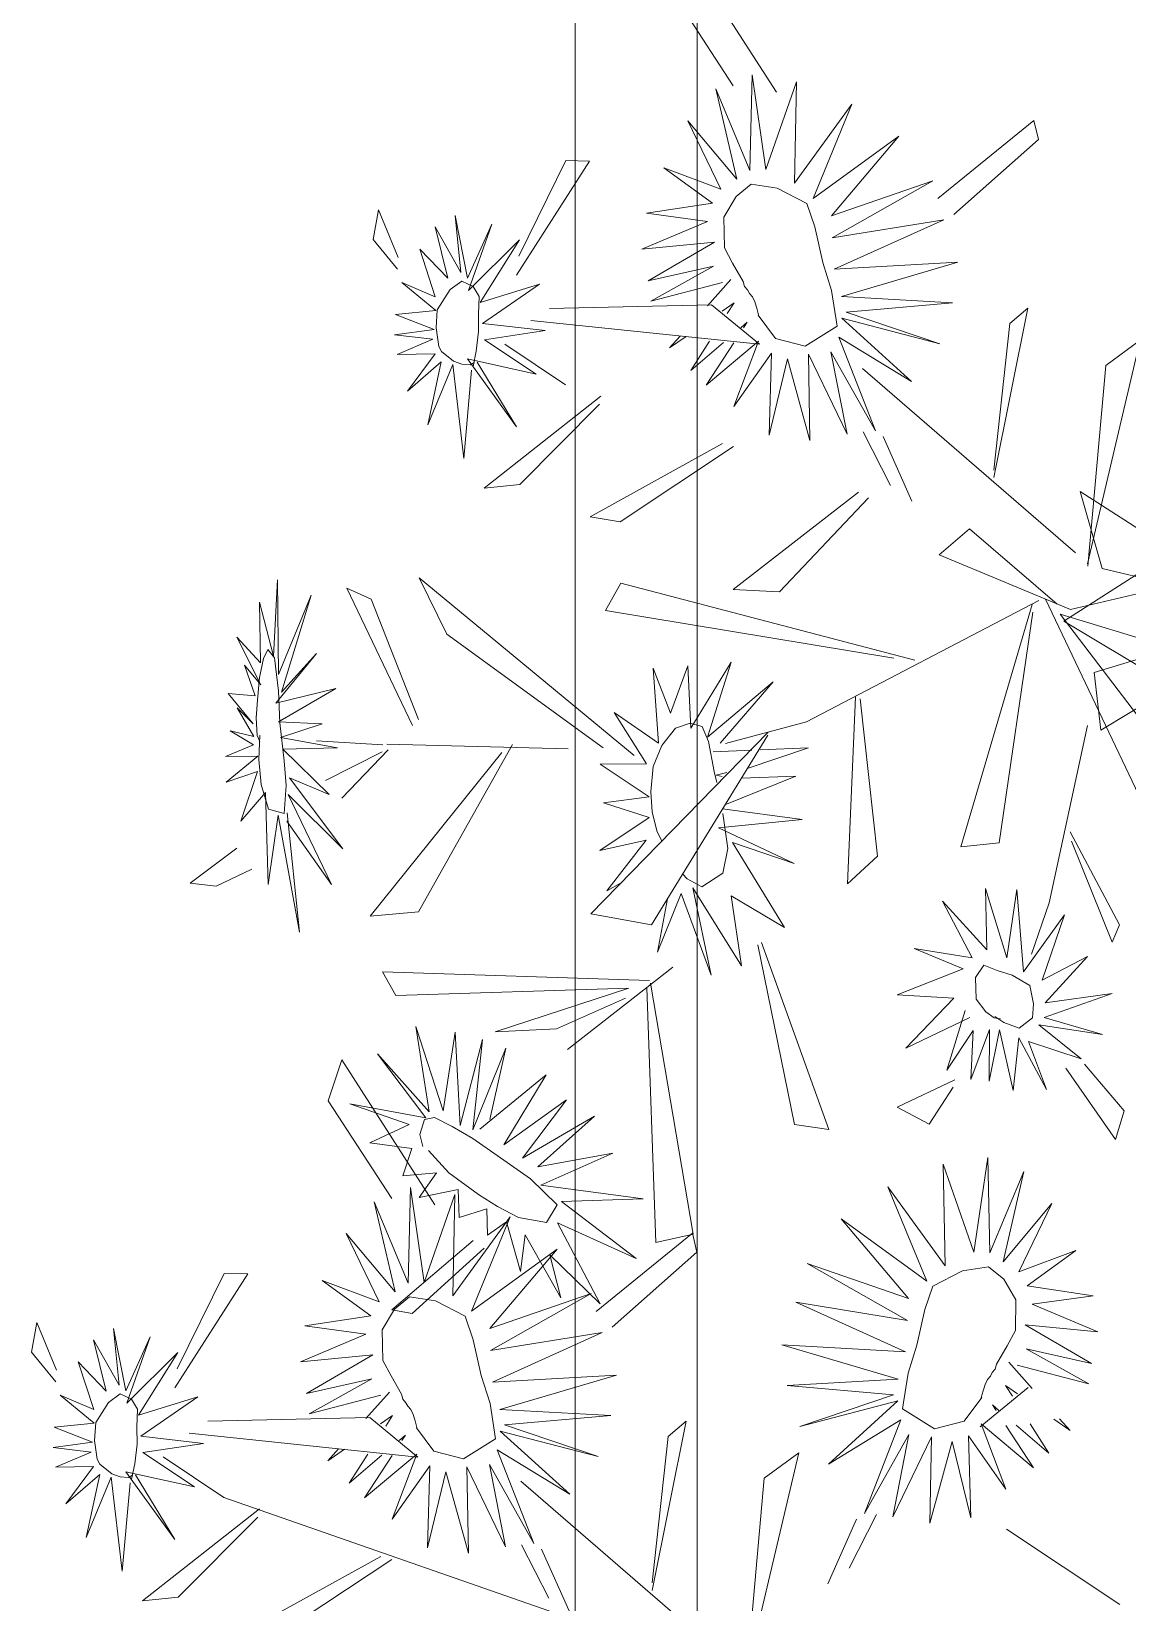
# Model space of a CAD drawing. Header units: inches. Extents: x 15 to 22798, y 21 to 21519.
# Drawn here: x 6867.48 to 6892.33, y 15051.2 to 15086.83 of the extents above; entities that cross this region are included whole.
import ezdxf

# ---------------------------------------------------------------- set-up
doc = ezdxf.new("R2010")
doc.units = ezdxf.units.IN
doc.header["$MEASUREMENT"] = 0
doc.layers.add('ARREDAMENTO', color=8, linetype='Continuous', lineweight=13)

msp = doc.modelspace()

# ---------------------------------------------------------------- linework, layer by layer
at = {"layer": 'ARREDAMENTO', "linetype": 'Continuous'}
for p, q in [((6884.374, 15085.453), (6882.261, 15088.743)), ((6881.955, 15087.816), (6883.394, 15085.6)), ((6883.818, 15085.85), (6883.768, 15083.682)), ((6884.131, 15083.699), (6883.818, 15085.85)), ((6884.828, 15085.693), (6884.131, 15083.699)), ((6884.781, 15083.391), (6884.828, 15085.693)), ((6882.999, 15085.528), (6883.47, 15083.483)), ((6883.768, 15083.682), (6882.999, 15085.528)), ((6886.084, 15085.181), (6884.781, 15083.391)), ((6885.201, 15083.043), (6886.084, 15085.181)), ((6882.363, 15084.804), (6883.109, 15083.256)), ((6883.47, 15083.483), (6882.363, 15084.804)), ((6890.212, 15084.815), (6888.034, 15083.04)), ((6890.311, 15084.383), (6890.212, 15084.815)), ((6887.145, 15084.454), (6885.201, 15083.043)), ((6885.618, 15082.653), (6887.145, 15084.454)), ((6888.397, 15082.681), (6890.311, 15084.383)), ((6878.53, 15081.734), (6879.593, 15083.904)), ((6879.593, 15083.904), (6880.133, 15083.893)), ((6880.133, 15083.893), (6878.476, 15081.307)), ((6881.819, 15083.742), (6882.923, 15082.936)), ((6883.109, 15083.256), (6881.819, 15083.742)), ((6887.915, 15083.447), (6885.618, 15082.653)), ((6885.635, 15082.15), (6887.915, 15083.447)), ((6882.923, 15082.936), (6881.426, 15082.709)), ((6875.224, 15082.116), (6875.346, 15082.788)), ((6875.346, 15082.788), (6875.795, 15081.703)), ((6877.086, 15082.654), (6877.368, 15081.237)), ((6877.213, 15081.364), (6877.086, 15082.654)), ((6882.809, 15082.523), (6881.322, 15081.892)), ((6881.426, 15082.709), (6882.809, 15082.523)), ((6888.166, 15082.563), (6885.635, 15082.15)), ((6885.683, 15081.438), (6888.166, 15082.563)), ((6875.778, 15081.444), (6875.224, 15082.116)), ((6876.632, 15082.398), (6877.213, 15081.364)), ((6876.922, 15081.233), (6876.632, 15082.398)), ((6877.368, 15081.237), (6877.919, 15082.463)), ((6877.919, 15082.463), (6877.385, 15080.957)), ((6876.636, 15080.816), (6876.284, 15081.894)), ((6876.284, 15081.894), (6876.922, 15081.233)), ((6877.385, 15080.957), (6878.544, 15082.104)), ((6878.544, 15082.104), (6877.653, 15080.687)), ((6881.322, 15081.892), (6882.97, 15082.055)), ((6882.97, 15082.055), (6881.465, 15081.176)), ((6881.465, 15081.176), (6882.946, 15081.508)), ((6882.946, 15081.508), (6881.522, 15080.717)), ((6888.489, 15081.597), (6885.683, 15081.438)), ((6885.847, 15080.818), (6888.489, 15081.597)), ((6875.874, 15081.139), (6876.636, 15080.816)), ((6876.65, 15080.505), (6875.874, 15081.139)), ((6876.969, 15080.977), (6877.239, 15081.171)), ((6877.239, 15081.171), (6877.491, 15081.047)), ((6877.491, 15081.047), (6877.627, 15080.82)), ((6877.653, 15080.687), (6878.999, 15081.099)), ((6878.999, 15081.099), (6877.707, 15080.206)), ((6881.522, 15080.717), (6883.15, 15081.136)), ((6882.808, 15080.611), (6883.341, 15081.204)), ((6876.681, 15080.517), (6876.969, 15080.977)), ((6877.627, 15080.82), (6877.615, 15080.416)), ((6888.363, 15080.679), (6885.847, 15080.818)), ((6875.736, 15080.413), (6876.65, 15080.505)), ((6876.608, 15080.073), (6875.736, 15080.413)), ((6876.653, 15080.111), (6876.681, 15080.517)), ((6877.615, 15080.416), (6877.618, 15080.03)), ((6879.227, 15080.551), (6882.898, 15080.63)), ((6882.898, 15080.63), (6883.987, 15079.736)), ((6883.14, 15080.486), (6883.411, 15080.676)), ((6883.258, 15080.436), (6883.411, 15080.676)), ((6885.955, 15080.463), (6888.363, 15080.679)), ((6888.079, 15079.748), (6885.955, 15080.463)), ((6890.07, 15080.553), (6889.304, 15076.712)), ((6889.667, 15080.205), (6890.07, 15080.553)), ((6875.713, 15079.952), (6876.608, 15080.073)), ((6876.713, 15079.687), (6876.653, 15080.111)), ((6877.618, 15080.03), (6877.566, 15079.584)), ((6877.707, 15080.206), (6879.129, 15080.048)), ((6879.129, 15080.048), (6877.751, 15079.837)), ((6883.987, 15079.736), (6878.804, 15080.277)), ((6883.565, 15080.113), (6883.708, 15080.236)), ((6883.626, 15080.111), (6883.708, 15080.236)), ((6885.856, 15080.326), (6888.079, 15079.748)), ((6887.431, 15078.894), (6885.856, 15080.326)), ((6889.299, 15076.882), (6889.667, 15080.205)), ((6876.582, 15079.85), (6875.713, 15079.952)), ((6875.769, 15079.505), (6876.582, 15079.85)), ((6876.776, 15079.575), (6876.713, 15079.687)), ((6877.751, 15079.837), (6878.92, 15079.061)), ((6879.587, 15078.82), (6878.212, 15079.739)), ((6882.188, 15079.922), (6881.947, 15079.653)), ((6882.322, 15079.915), (6881.947, 15079.653)), ((6882.856, 15079.806), (6882.431, 15079.14)), ((6883.173, 15079.777), (6882.431, 15079.14)), ((6882.777, 15078.809), (6883.967, 15079.804)), ((6883.406, 15079.773), (6882.777, 15078.809)), ((6883.967, 15079.804), (6883.405, 15078.324)), ((6885.788, 15079.899), (6887.431, 15078.894)), ((6886.615, 15077.776), (6885.788, 15079.899)), ((6892.624, 15079.831), (6891.429, 15074.76)), ((6891.838, 15079.254), (6892.624, 15079.831)), ((6876.635, 15079.52), (6875.769, 15079.505)), ((6876.006, 15078.674), (6876.635, 15079.52)), ((6876.772, 15079.34), (6876.006, 15078.674)), ((6876.464, 15077.908), (6876.772, 15079.34)), ((6877.03, 15079.278), (6876.464, 15077.908)), ((6877.046, 15079.353), (6876.776, 15079.575)), ((6877.282, 15077.148), (6877.03, 15079.278)), ((6877.234, 15079.285), (6877.046, 15079.353)), ((6877.424, 15079.274), (6877.234, 15079.285)), ((6877.365, 15079.404), (6878.475, 15077.865)), ((6878.92, 15079.061), (6877.365, 15079.404)), ((6877.517, 15079.324), (6877.424, 15079.274)), ((6877.566, 15079.584), (6877.491, 15079.231)), ((6878.475, 15077.865), (6877.586, 15079.33)), ((6883.405, 15078.324), (6884.257, 15079.534)), ((6884.257, 15079.534), (6884.205, 15077.677)), ((6884.205, 15077.677), (6884.624, 15079.404)), ((6884.624, 15079.404), (6885.132, 15077.555)), ((6885.097, 15079.511), (6885.973, 15077.697)), ((6885.132, 15077.555), (6885.097, 15079.511)), ((6885.609, 15079.568), (6886.615, 15077.776)), ((6885.973, 15077.697), (6885.609, 15079.568)), ((6877.46, 15079.151), (6877.282, 15077.148)), ((6886.323, 15079.19), (6891.156, 15075.003)), ((6891.434, 15074.702), (6891.838, 15079.254)), ((6880.393, 15078.56), (6877.744, 15076.472)), ((6878.553, 15076.558), (6880.357, 15078.375)), ((6883.149, 15077.483), (6880.147, 15075.826)), ((6886.959, 15076.536), (6886.34, 15077.749)), ((6887.445, 15076.181), (6886.793, 15077.643)), ((6880.826, 15075.708), (6883.395, 15077.415)), ((6877.744, 15076.472), (6878.553, 15076.558)), ((6886.235, 15076.386), (6883.391, 15074.178)), ((6884.444, 15074.125), (6886.463, 15076.257)), ((6890.89, 15073.458), (6895.468, 15076.399)), ((6891.258, 15076.399), (6891.755, 15074.648)), ((6895.836, 15073.458), (6891.258, 15076.399)), ((6880.147, 15075.826), (6880.826, 15075.708)), ((6888.064, 15074.962), (6888.747, 15075.549)), ((6888.747, 15075.549), (6890.736, 15073.839)), ((6891.044, 15073.722), (6888.064, 15074.962)), ((6894.97, 15074.648), (6891.044, 15073.722)), ((6891.755, 15074.648), (6895.681, 15073.722)), ((6872.968, 15072.661), (6873.054, 15074.397)), ((6873.054, 15074.397), (6873.076, 15072.249)), ((6876.273, 15074.437), (6881.148, 15070.41)), ((6876.898, 15073.16), (6876.273, 15074.437)), ((6880.494, 15073.695), (6880.846, 15074.315)), ((6880.846, 15074.315), (6887.514, 15072.574)), ((6873.076, 15072.249), (6873.819, 15074.049)), ((6873.819, 15074.049), (6873.144, 15071.847)), ((6874.629, 15074.202), (6875.179, 15073.957)), ((6876.115, 15071.092), (6874.629, 15074.202)), ((6875.179, 15073.957), (6876.258, 15071.226)), ((6883.391, 15074.178), (6884.444, 15074.125)), ((6885.051, 15071.175), (6890.322, 15073.924)), ((6890.472, 15073.959), (6892.742, 15069.192)), ((6872.647, 15073.885), (6872.968, 15072.661)), ((6872.673, 15072.508), (6872.647, 15073.885)), ((6887.037, 15072.614), (6880.494, 15073.695)), ((6890.168, 15073.836), (6888.556, 15068.34)), ((6889.423, 15068.43), (6890.189, 15073.661)), ((6893.991, 15069.436), (6890.805, 15073.615)), ((6890.805, 15073.615), (6895.145, 15072.293)), ((6895.921, 15073.615), (6891.58, 15072.293)), ((6894.999, 15070.986), (6890.89, 15073.458)), ((6891.726, 15070.986), (6895.836, 15073.458)), ((6872.132, 15073.095), (6872.673, 15072.508)), ((6872.68, 15072.01), (6872.132, 15073.095)), ((6880.44, 15070.581), (6876.898, 15073.16)), ((6873.943, 15072.724), (6873.018, 15071.599)), ((6873.144, 15071.847), (6873.943, 15072.724)), ((6882.428, 15071.033), (6883.346, 15072.53)), ((6883.346, 15072.53), (6882.805, 15070.828)), ((6872.311, 15072.459), (6872.68, 15072.01)), ((6872.548, 15071.766), (6872.311, 15072.459)), ((6881.58, 15072.393), (6881.972, 15071.37)), ((6881.696, 15070.686), (6881.58, 15072.393)), ((6881.972, 15071.37), (6882.362, 15072.445)), ((6882.362, 15072.445), (6882.428, 15071.033)), ((6891.58, 15072.293), (6891.726, 15070.986)), ((6871.936, 15071.814), (6872.548, 15071.766)), ((6872.506, 15071.13), (6871.936, 15071.814)), ((6873.018, 15071.599), (6874.381, 15071.93)), ((6874.381, 15071.93), (6873.083, 15071.175)), ((6882.805, 15070.828), (6884.296, 15072.079)), ((6884.296, 15072.079), (6883.096, 15070.686)), ((6872.144, 15071.492), (6872.506, 15071.13)), ((6872.523, 15070.837), (6872.144, 15071.492)), ((6886.165, 15071.743), (6885.985, 15067.495)), ((6886.664, 15068.128), (6886.271, 15071.698)), ((6873.083, 15071.175), (6874.072, 15071.13)), ((6874.072, 15071.13), (6873.127, 15070.819)), ((6880.689, 15071.388), (6881.696, 15070.686)), ((6881.426, 15070.218), (6880.689, 15071.388)), ((6882.084, 15071.032), (6882.415, 15071.14)), ((6882.415, 15071.14), (6882.684, 15071.066)), ((6885.051, 15071.175), (6883.218, 15070.681)), ((6890.555, 15067.064), (6891.423, 15071.089)), ((6871.98, 15070.972), (6872.523, 15070.837)), ((6872.516, 15070.654), (6871.98, 15070.972)), ((6873.127, 15070.819), (6874.421, 15070.585)), ((6875.443, 15070.653), (6873.943, 15070.742)), ((6880.162, 15066.819), (6884.183, 15070.938)), ((6884.174, 15070.871), (6881.538, 15066.572)), ((6881.775, 15070.636), (6882.084, 15071.032)), ((6882.684, 15071.066), (6882.829, 15070.726)), ((6882.829, 15070.726), (6882.957, 15070.043)), ((6871.88, 15070.384), (6872.516, 15070.654)), ((6872.611, 15070.393), (6871.88, 15070.384)), ((6871.893, 15069.804), (6872.611, 15070.393)), ((6874.421, 15070.585), (6873.18, 15070.55)), ((6873.18, 15070.55), (6874.229, 15069.522)), ((6875.434, 15070.494), (6874.144, 15069.843)), ((6874.517, 15069.444), (6875.568, 15070.539)), ((6878.144, 15070.475), (6875.162, 15066.767)), ((6875.537, 15070.666), (6879.652, 15070.557)), ((6876.254, 15066.864), (6878.385, 15070.658)), ((6881.575, 15070.161), (6881.775, 15070.636)), ((6883.812, 15070.528), (6882.939, 15070.492)), ((6883.709, 15070.112), (6885.101, 15070.582)), ((6884.002, 15070.536), (6885.101, 15070.582)), ((6872.601, 15070.045), (6871.893, 15069.804)), ((6872.225, 15068.92), (6872.601, 15070.045)), ((6880.371, 15070.215), (6881.426, 15070.218)), ((6881.489, 15069.474), (6880.371, 15070.215)), ((6881.523, 15069.589), (6881.575, 15070.161)), ((6883.018, 15069.798), (6882.957, 15070.043)), ((6883.245, 15070.022), (6883.002, 15069.96)), ((6873.328, 15069.902), (6874.54, 15068.293)), ((6874.229, 15069.522), (6873.328, 15069.902)), ((6883.002, 15069.96), (6883.142, 15069.932)), ((6883.204, 15069.289), (6884.812, 15069.939)), ((6883.577, 15069.897), (6884.812, 15069.939)), ((6872.783, 15069.57), (6872.225, 15068.92)), ((6872.842, 15067.485), (6872.783, 15069.57)), ((6873.297, 15069.527), (6874.28, 15067.48)), ((6874.54, 15068.293), (6873.297, 15069.527)), ((6880.45, 15069.337), (6881.489, 15069.474)), ((6881.482, 15069.001), (6880.45, 15069.337)), ((6881.553, 15069.132), (6881.523, 15069.589)), ((6873.075, 15069.059), (6872.842, 15067.485)), ((6873.556, 15066.405), (6873.075, 15069.059)), ((6873.276, 15069.11), (6873.556, 15066.405)), ((6880.367, 15068.251), (6881.482, 15069.001)), ((6881.662, 15068.703), (6881.553, 15069.132)), ((6884.958, 15068.958), (6883.056, 15068.767)), ((6883.149, 15069.199), (6884.958, 15068.958)), ((6883.155, 15069.091), (6883.178, 15068.937)), ((6883.178, 15068.937), (6883.27, 15068.299)), ((6874.28, 15067.48), (6873.269, 15068.923)), ((6881.77, 15068.466), (6881.662, 15068.703)), ((6883.056, 15068.767), (6884.772, 15067.956)), ((6891.035, 15068.679), (6892.152, 15066.567)), ((6872.137, 15068.309), (6871.077, 15067.512)), ((6881.415, 15068.488), (6880.367, 15068.251)), ((6880.524, 15067.34), (6881.415, 15068.488)), ((6883.27, 15068.299), (6883.157, 15067.739)), ((6883.378, 15068.433), (6884.556, 15066.509)), ((6884.772, 15067.956), (6883.378, 15068.433)), ((6888.556, 15068.34), (6889.423, 15068.43)), ((6891.986, 15066.173), (6891.065, 15068.47)), ((6885.985, 15067.495), (6886.664, 15068.128)), ((6871.077, 15067.512), (6871.665, 15067.446)), ((6871.665, 15067.446), (6872.472, 15067.831)), ((6880.848, 15067.522), (6880.524, 15067.34)), ((6882.244, 15067.723), (6882.344, 15067.611)), ((6882.681, 15067.429), (6882.344, 15067.611)), ((6883.157, 15067.739), (6882.681, 15067.429)), ((6882.208, 15067.28), (6881.676, 15065.952)), ((6881.898, 15067.159), (6881.676, 15065.952)), ((6882.89, 15065.43), (6882.208, 15067.28)), ((6882.478, 15067.409), (6882.89, 15065.43)), ((6883.579, 15065.635), (6882.478, 15067.409)), ((6883.348, 15067.225), (6883.579, 15065.635)), ((6884.556, 15066.509), (6883.348, 15067.225)), ((6889.11, 15067.392), (6889.145, 15066.005)), ((6889.596, 15065.823), (6889.11, 15067.392)), ((6889.825, 15067.371), (6889.596, 15065.823)), ((6889.978, 15065.501), (6889.825, 15067.371)), ((6875.162, 15066.767), (6876.254, 15066.864)), ((6881.538, 15066.572), (6880.162, 15066.819)), ((6888.134, 15067.105), (6888.809, 15065.821)), ((6889.145, 15066.005), (6888.134, 15067.105)), ((6890.904, 15066.798), (6889.978, 15065.501)), ((6890.555, 15067.064), (6890.158, 15065.902)), ((6890.4, 15065.311), (6890.904, 15066.798)), ((6892.152, 15066.567), (6891.986, 15066.173)), ((6883.951, 15066.112), (6884.784, 15062.043)), ((6885.558, 15061.927), (6884.034, 15066.171)), ((6887.497, 15066.029), (6888.61, 15065.571)), ((6888.809, 15065.821), (6887.497, 15066.029)), ((6891.428, 15065.854), (6890.4, 15065.311)), ((6890.469, 15064.8), (6891.428, 15065.854)), ((6875.435, 15065.504), (6875.739, 15064.965)), ((6881.494, 15065.306), (6875.435, 15065.504)), ((6879.635, 15063.743), (6882.025, 15065.605)), ((6888.61, 15065.571), (6887.112, 15064.979)), ((6875.739, 15064.965), (6881.027, 15065.129)), ((6881.027, 15065.129), (6877.994, 15064.143)), ((6881.635, 15059.36), (6881.435, 15065.137)), ((6881.513, 15065.249), (6882.487, 15059.549)), ((6890.444, 15064.464), (6891.989, 15065.012)), ((6891.989, 15065.012), (6890.469, 15064.8)), ((6879.387, 15064.21), (6880.95, 15064.906)), ((6887.112, 15064.979), (6888.392, 15064.909)), ((6888.392, 15064.909), (6887.308, 15063.769)), ((6887.308, 15063.769), (6888.754, 15064.468)), ((6888.655, 15064.624), (6888.235, 15063.272)), ((6890.325, 15064.302), (6891.763, 15064.08)), ((6891.281, 15063.532), (6890.325, 15064.302)), ((6891.763, 15064.08), (6890.444, 15064.464)), ((6876.193, 15064.261), (6876.815, 15062.35)), ((6876.493, 15062.329), (6876.193, 15064.261)), ((6876.815, 15062.35), (6877.086, 15064.131)), ((6877.086, 15064.131), (6877.201, 15062.016)), ((6877.201, 15062.016), (6877.707, 15063.966)), ((6877.707, 15063.966), (6877.489, 15061.921)), ((6877.994, 15064.143), (6879.387, 15064.21)), ((6888.235, 15063.272), (6888.835, 15064.175)), ((6888.783, 15063.063), (6889.205, 15064.192)), ((6888.835, 15064.175), (6888.783, 15063.063)), ((6889.205, 15064.192), (6889.194, 15063.024)), ((6889.194, 15063.024), (6889.431, 15064.186)), ((6889.431, 15064.186), (6889.742, 15062.809)), ((6889.742, 15062.809), (6889.868, 15064.003)), ((6889.868, 15064.003), (6890.498, 15062.832)), ((6875.326, 15063.639), (6876.493, 15062.329)), ((6876.424, 15062.19), (6875.326, 15063.639)), ((6877.489, 15061.921), (6878.233, 15063.773)), ((6878.233, 15063.773), (6877.874, 15062.15)), ((6890.086, 15063.92), (6891.281, 15063.532)), ((6890.498, 15062.832), (6890.086, 15063.92)), ((6874.514, 15063.504), (6874.208, 15062.577)), ((6876.626, 15060.214), (6874.514, 15063.504)), ((6890.933, 15063.318), (6892.064, 15061.699)), ((6892.254, 15062.347), (6891.356, 15063.409)), ((6877.643, 15061.937), (6879.152, 15063.168)), ((6879.152, 15063.168), (6878.188, 15061.581)), ((6888.42, 15063.052), (6887.106, 15062.434)), ((6887.835, 15062.045), (6888.382, 15062.885)), ((6874.208, 15062.577), (6875.647, 15060.361)), ((6878.188, 15061.581), (6879.611, 15062.597)), ((6879.611, 15062.597), (6878.61, 15061.276)), ((6874.698, 15062.511), (6876.424, 15062.19)), ((6876.042, 15062.043), (6874.698, 15062.511)), ((6876.389, 15062.152), (6876.616, 15062.2)), ((6876.616, 15062.2), (6877.02, 15061.997)), ((6878.61, 15061.276), (6880.247, 15062.231)), ((6880.247, 15062.231), (6878.964, 15061.082)), ((6887.106, 15062.434), (6887.835, 15062.045)), ((6892.064, 15061.699), (6892.254, 15062.347)), ((6875.148, 15061.627), (6876.042, 15062.043)), ((6876.286, 15061.811), (6876.389, 15062.152)), ((6876.356, 15061.538), (6876.286, 15061.811)), ((6877.02, 15061.997), (6877.488, 15061.726)), ((6884.784, 15062.043), (6885.558, 15061.927)), ((6876.106, 15061.497), (6875.148, 15061.627)), ((6875.901, 15060.875), (6876.106, 15061.497)), ((6876.945, 15060.947), (6876.481, 15061.453)), ((6877.488, 15061.726), (6878.114, 15061.281)), ((6878.114, 15061.281), (6878.792, 15060.804)), ((6878.964, 15061.082), (6880.662, 15061.392)), ((6880.662, 15061.392), (6879.029, 15060.662)), ((6888.153, 15061.137), (6888.851, 15059.142)), ((6888.2, 15058.835), (6888.153, 15061.137)), ((6888.851, 15059.142), (6889.163, 15061.293)), ((6889.163, 15061.293), (6889.213, 15059.126)), ((6876.66, 15060.947), (6875.901, 15060.875)), ((6876.267, 15060.387), (6876.66, 15060.947)), ((6877.619, 15060.453), (6876.945, 15060.947)), ((6878.792, 15060.804), (6879.402, 15060.219)), ((6889.213, 15059.126), (6889.983, 15060.971)), ((6889.983, 15060.971), (6889.511, 15058.927)), ((6876.071, 15060.611), (6876.021, 15058.443)), ((6876.384, 15058.459), (6876.071, 15060.611)), ((6877.152, 15060.564), (6876.267, 15060.387)), ((6877.081, 15060.454), (6876.384, 15058.459)), ((6877.034, 15058.152), (6877.081, 15060.454)), ((6877.18, 15059.93), (6877.152, 15060.564)), ((6878.043, 15060.183), (6877.619, 15060.453)), ((6879.029, 15060.662), (6881.351, 15060.353)), ((6886.897, 15060.624), (6888.2, 15058.835)), ((6887.78, 15058.486), (6886.897, 15060.624)), ((6875.252, 15060.289), (6875.723, 15058.244)), ((6876.021, 15058.443), (6875.252, 15060.289)), ((6877.805, 15060.13), (6877.18, 15059.93)), ((6877.82, 15059.528), (6877.805, 15060.13)), ((6878.52, 15059.929), (6878.043, 15060.183)), ((6879.402, 15060.219), (6879.159, 15059.814)), ((6881.351, 15060.353), (6879.494, 15060.291)), ((6879.494, 15060.291), (6881.193, 15058.997)), ((6889.511, 15058.927), (6890.618, 15060.248)), ((6890.618, 15060.248), (6889.872, 15058.699)), ((6878.337, 15059.942), (6877.034, 15058.152)), ((6877.454, 15057.804), (6878.337, 15059.942)), ((6878.253, 15059.835), (6877.82, 15059.528)), ((6878.567, 15058.707), (6878.253, 15059.835)), ((6879.159, 15059.814), (6878.52, 15059.929)), ((6879.407, 15059.812), (6880.373, 15057.975)), ((6881.193, 15058.997), (6879.407, 15059.812)), ((6885.836, 15059.898), (6887.78, 15058.486)), ((6887.364, 15058.096), (6885.836, 15059.898)), ((6874.616, 15059.565), (6875.362, 15058.017)), ((6875.723, 15058.244), (6874.616, 15059.565)), ((6877.495, 15059.408), (6875.651, 15057.834)), ((6878.675, 15059.534), (6878.567, 15058.707)), ((6879.486, 15058.106), (6878.675, 15059.534)), ((6882.465, 15059.576), (6880.287, 15057.801)), ((6882.487, 15059.549), (6881.635, 15059.36)), ((6882.564, 15059.144), (6882.465, 15059.576)), ((6876.109, 15057.752), (6877.742, 15059.233)), ((6879.398, 15059.215), (6877.454, 15057.804)), ((6877.87, 15057.414), (6879.398, 15059.215)), ((6879.232, 15059.083), (6879.486, 15058.106)), ((6880.373, 15057.975), (6879.232, 15059.083)), ((6880.65, 15057.442), (6882.564, 15059.144)), ((6889.872, 15058.699), (6891.162, 15059.185)), ((6891.162, 15059.185), (6890.059, 15058.38)), ((6872.386, 15058.654), (6870.729, 15056.068)), ((6870.783, 15056.495), (6871.846, 15058.664)), ((6871.846, 15058.664), (6872.386, 15058.654)), ((6885.066, 15058.89), (6887.364, 15058.096)), ((6887.347, 15057.593), (6885.066, 15058.89)), ((6874.072, 15058.503), (6875.176, 15057.697)), ((6875.362, 15058.017), (6874.072, 15058.503)), ((6890.059, 15058.38), (6891.556, 15058.152)), ((6880.168, 15058.208), (6877.87, 15057.414)), ((6877.888, 15056.911), (6880.168, 15058.208)), ((6887.299, 15056.882), (6884.815, 15058.007)), ((6884.815, 15058.007), (6887.347, 15057.593)), ((6891.556, 15058.152), (6890.172, 15057.966)), ((6890.172, 15057.966), (6891.66, 15057.335)), ((6867.477, 15056.877), (6867.599, 15057.549)), ((6867.599, 15057.549), (6868.048, 15056.464)), ((6875.176, 15057.697), (6873.679, 15057.47)), ((6875.651, 15057.834), (6876.109, 15057.752)), ((6869.339, 15057.415), (6869.621, 15055.998)), ((6869.466, 15056.125), (6869.339, 15057.415)), ((6869.621, 15055.998), (6870.172, 15057.224)), ((6870.172, 15057.224), (6869.637, 15055.718)), ((6875.062, 15057.284), (6873.575, 15056.653)), ((6873.679, 15057.47), (6875.062, 15057.284)), ((6880.419, 15057.324), (6877.888, 15056.911)), ((6877.936, 15056.199), (6880.419, 15057.324)), ((6890.012, 15057.498), (6891.517, 15056.619)), ((6891.66, 15057.335), (6890.012, 15057.498)), ((6868.031, 15056.205), (6867.477, 15056.877)), ((6868.885, 15057.159), (6869.466, 15056.125)), ((6869.175, 15055.994), (6868.885, 15057.159)), ((6869.637, 15055.718), (6870.797, 15056.865)), ((6870.797, 15056.865), (6869.906, 15055.448)), ((6873.575, 15056.653), (6875.222, 15056.816)), ((6875.222, 15056.816), (6873.718, 15055.937)), ((6884.493, 15057.041), (6887.299, 15056.882)), ((6887.134, 15056.261), (6884.493, 15057.041)), ((6890.035, 15056.951), (6891.459, 15056.16)), ((6891.517, 15056.619), (6890.035, 15056.951)), ((6868.537, 15056.655), (6869.175, 15055.994)), ((6868.889, 15055.577), (6868.537, 15056.655)), ((6890.173, 15056.055), (6889.64, 15056.647)), ((6891.459, 15056.16), (6889.831, 15056.58)), ((6873.718, 15055.937), (6875.199, 15056.268)), ((6875.199, 15056.268), (6873.775, 15055.478)), ((6880.742, 15056.358), (6877.936, 15056.199)), ((6878.1, 15055.579), (6880.742, 15056.358)), ((6884.618, 15056.122), (6887.134, 15056.261)), ((6887.027, 15055.906), (6884.618, 15056.122)), ((6889.723, 15055.879), (6889.57, 15056.119)), ((6889.841, 15055.93), (6889.57, 15056.119)), ((6868.127, 15055.9), (6868.889, 15055.577)), ((6868.903, 15055.266), (6868.127, 15055.9)), ((6869.221, 15055.737), (6869.492, 15055.932)), ((6869.492, 15055.932), (6869.743, 15055.808)), ((6869.743, 15055.808), (6869.88, 15055.58)), ((6869.906, 15055.448), (6871.252, 15055.86)), ((6871.252, 15055.86), (6869.959, 15054.967)), ((6873.775, 15055.478), (6875.403, 15055.897)), ((6875.061, 15055.372), (6875.594, 15055.965)), ((6884.903, 15055.191), (6887.027, 15055.906)), ((6887.125, 15055.769), (6884.903, 15055.191)), ((6885.55, 15054.338), (6887.125, 15055.769)), ((6890.084, 15056.074), (6888.995, 15055.179)), ((6868.934, 15055.277), (6869.221, 15055.737)), ((6869.88, 15055.58), (6869.868, 15055.176)), ((6871.48, 15055.311), (6875.151, 15055.391)), ((6875.151, 15055.391), (6876.24, 15054.496)), ((6875.393, 15055.247), (6875.664, 15055.437)), ((6875.511, 15055.197), (6875.664, 15055.437)), ((6880.616, 15055.44), (6878.1, 15055.579)), ((6878.208, 15055.224), (6880.616, 15055.44)), ((6889.355, 15055.554), (6889.274, 15055.679)), ((6889.417, 15055.556), (6889.274, 15055.679)), ((6867.989, 15055.174), (6868.903, 15055.266)), ((6868.861, 15054.834), (6867.989, 15055.174)), ((6868.906, 15054.872), (6868.934, 15055.277)), ((6869.868, 15055.176), (6869.871, 15054.791)), ((6876.24, 15054.496), (6871.057, 15055.038)), ((6878.109, 15055.087), (6880.331, 15054.509)), ((6879.684, 15053.655), (6878.109, 15055.087)), ((6880.331, 15054.509), (6878.208, 15055.224)), ((6882.323, 15055.314), (6881.557, 15051.473)), ((6881.92, 15054.966), (6882.323, 15055.314)), ((6887.194, 15055.342), (6885.55, 15054.338)), ((6886.367, 15053.219), (6887.194, 15055.342)), ((6889.014, 15055.248), (6889.577, 15053.768)), ((6890.204, 15054.252), (6889.014, 15055.248)), ((6889.576, 15055.216), (6890.204, 15054.252)), ((6889.809, 15055.22), (6890.55, 15054.583)), ((6890.126, 15055.249), (6890.55, 15054.583)), ((6890.66, 15055.358), (6891.035, 15055.097)), ((6890.793, 15055.365), (6891.035, 15055.097)), ((6867.966, 15054.712), (6868.861, 15054.834)), ((6868.835, 15054.611), (6867.966, 15054.712)), ((6868.966, 15054.448), (6868.906, 15054.872)), ((6869.871, 15054.791), (6869.819, 15054.345)), ((6869.959, 15054.967), (6871.382, 15054.808)), ((6871.382, 15054.808), (6870.004, 15054.598)), ((6874.441, 15054.682), (6874.2, 15054.414)), ((6874.575, 15054.676), (6874.2, 15054.414)), ((6875.817, 15054.874), (6875.961, 15054.997)), ((6875.879, 15054.871), (6875.961, 15054.997)), ((6881.552, 15051.643), (6881.92, 15054.966)), ((6887.372, 15055.012), (6886.367, 15053.219)), ((6887.009, 15053.14), (6887.372, 15055.012)), ((6887.885, 15054.954), (6887.009, 15053.14)), ((6887.85, 15052.999), (6887.885, 15054.954)), ((6888.357, 15054.847), (6887.85, 15052.999)), ((6888.777, 15053.12), (6888.357, 15054.847)), ((6888.724, 15054.977), (6888.777, 15053.12)), ((6889.577, 15053.768), (6888.724, 15054.977)), ((6868.022, 15054.266), (6868.835, 15054.611)), ((6869.029, 15054.336), (6868.966, 15054.448)), ((6869.299, 15054.114), (6869.029, 15054.336)), ((6869.819, 15054.345), (6869.744, 15053.992)), ((6870.004, 15054.598), (6871.173, 15053.821)), ((6871.84, 15053.58), (6870.465, 15054.5)), ((6875.109, 15054.566), (6874.684, 15053.901)), ((6875.426, 15054.537), (6874.684, 15053.901)), ((6875.03, 15053.57), (6876.22, 15054.565)), ((6875.659, 15054.533), (6875.03, 15053.57)), ((6876.22, 15054.565), (6875.658, 15053.085)), ((6877.862, 15054.329), (6878.868, 15052.537)), ((6878.226, 15052.458), (6877.862, 15054.329)), ((6878.04, 15054.659), (6879.684, 15053.655)), ((6878.868, 15052.537), (6878.04, 15054.659)), ((6884.876, 15054.592), (6883.682, 15049.521)), ((6884.091, 15054.015), (6884.876, 15054.592)), ((6868.888, 15054.281), (6868.022, 15054.266)), ((6868.259, 15053.435), (6868.888, 15054.281)), ((6869.025, 15054.101), (6868.259, 15053.435)), ((6868.717, 15052.669), (6869.025, 15054.101)), ((6869.283, 15054.039), (6868.717, 15052.669)), ((6869.535, 15051.909), (6869.283, 15054.039)), ((6869.487, 15054.046), (6869.299, 15054.114)), ((6869.677, 15054.035), (6869.487, 15054.046)), ((6869.618, 15054.165), (6870.728, 15052.625)), ((6871.173, 15053.821), (6869.618, 15054.165)), ((6869.77, 15054.085), (6869.677, 15054.035)), ((6870.728, 15052.625), (6869.839, 15054.091)), ((6875.658, 15053.085), (6876.51, 15054.295)), ((6876.51, 15054.295), (6876.458, 15052.438)), ((6876.458, 15052.438), (6876.877, 15054.165)), ((6876.877, 15054.165), (6877.385, 15052.316)), ((6877.35, 15054.272), (6878.226, 15052.458)), ((6877.385, 15052.316), (6877.35, 15054.272)), ((6883.687, 15049.463), (6884.091, 15054.015)), ((6869.713, 15053.912), (6869.535, 15051.909)), ((6878.576, 15053.951), (6883.409, 15049.764)), ((6872.646, 15053.32), (6869.997, 15051.233)), ((6871.84, 15053.58), (6883.703, 15049.446)), ((6870.806, 15051.319), (6872.61, 15053.136)), ((6885.537, 15051.624), (6886.189, 15053.086)), ((6886.023, 15051.979), (6886.641, 15053.192)), ((6892.156, 15051.152), (6889.587, 15052.858)), ((6875.402, 15052.244), (6872.4, 15050.587)), ((6879.212, 15051.297), (6878.593, 15052.509)), ((6879.698, 15050.942), (6879.046, 15052.404)), ((6873.079, 15050.469), (6875.648, 15052.175)), ((6869.997, 15051.233), (6870.806, 15051.319))]:
    msp.add_line(p, q, dxfattribs=at)
at = {"layer": 'ARREDAMENTO', "elevation": -27.277}
for points in [[(6879.805, 15019.664), (6879.805, 15158.248), (6912.141, 15158.248), (6912.141, 15019.664)], [(6882.576, 15022.436), (6882.576, 15155.476), (6909.369, 15155.476), (6909.369, 15022.436)]]:
    msp.add_lwpolyline(points, close=True, dxfattribs=at)
at = {"layer": 'ARREDAMENTO', "linetype": 'Continuous'}
for points in [[(6883.616, 15081.163), (6883.379, 15081.578), (6883.191, 15081.927), (6883.18, 15082.62), (6883.456, 15083.092), (6883.8, 15083.37), (6884.389, 15083.277), (6885.061, 15082.93), (6885.243, 15082.398), (6885.424, 15081.589), (6885.624, 15080.954), (6885.751, 15080.15), (6885.022, 15079.694), (6884.352, 15079.868), (6883.955, 15080.4)], [(6883.616, 15081.163), (6883.649, 15081.047), (6883.714, 15080.968), (6883.759, 15080.888), (6883.826, 15080.811), (6883.879, 15080.703), (6883.924, 15080.555), (6883.966, 15080.403), (6883.955, 15080.4)], [(6872.655, 15070.73), (6872.597, 15070.86), (6872.57, 15071.265), (6872.604, 15071.666), (6872.65, 15072.181), (6872.741, 15072.609), (6872.838, 15072.816), (6872.992, 15072.628), (6873.078, 15071.872), (6873.112, 15071.151), (6873.211, 15070.292), (6873.255, 15069.728), (6873.207, 15069.096), (6872.855, 15069.194), (6872.688, 15069.753), (6872.633, 15070.317), (6872.66, 15070.869)], [(6889.455, 15064.44), (6889.308, 15064.458), (6889.123, 15064.596), (6888.904, 15064.884), (6888.888, 15065.375), (6889.077, 15065.654), (6889.378, 15065.53), (6889.721, 15065.428), (6890.118, 15065.189), (6890.201, 15064.779), (6890.182, 15064.461), (6889.88, 15064.227), (6889.528, 15064.352), (6889.328, 15064.489)], [(6889.366, 15056.607), (6889.602, 15057.021), (6889.791, 15057.371), (6889.801, 15058.063), (6889.526, 15058.535), (6889.181, 15058.813), (6888.593, 15058.72), (6887.92, 15058.374), (6887.739, 15057.842), (6887.558, 15057.032), (6887.358, 15056.398), (6887.231, 15055.593), (6887.96, 15055.138), (6888.63, 15055.311), (6889.026, 15055.844)], [(6875.869, 15055.924), (6875.632, 15056.339), (6875.444, 15056.688), (6875.433, 15057.381), (6875.709, 15057.853), (6876.053, 15058.131), (6876.642, 15058.038), (6877.314, 15057.691), (6877.496, 15057.159), (6877.677, 15056.35), (6877.877, 15055.715), (6878.004, 15054.91), (6877.275, 15054.455), (6876.605, 15054.629), (6876.208, 15055.161)], [(6889.366, 15056.607), (6889.333, 15056.49), (6889.267, 15056.412), (6889.223, 15056.331), (6889.156, 15056.254), (6889.102, 15056.146), (6889.057, 15055.999), (6889.015, 15055.846), (6889.026, 15055.844)], [(6875.869, 15055.924), (6875.902, 15055.808), (6875.967, 15055.729), (6876.012, 15055.649), (6876.079, 15055.572), (6876.132, 15055.464), (6876.177, 15055.316), (6876.219, 15055.164), (6876.208, 15055.161)]]:
    msp.add_lwpolyline(points, dxfattribs=at)

doc.saveas('drawing.dxf')
